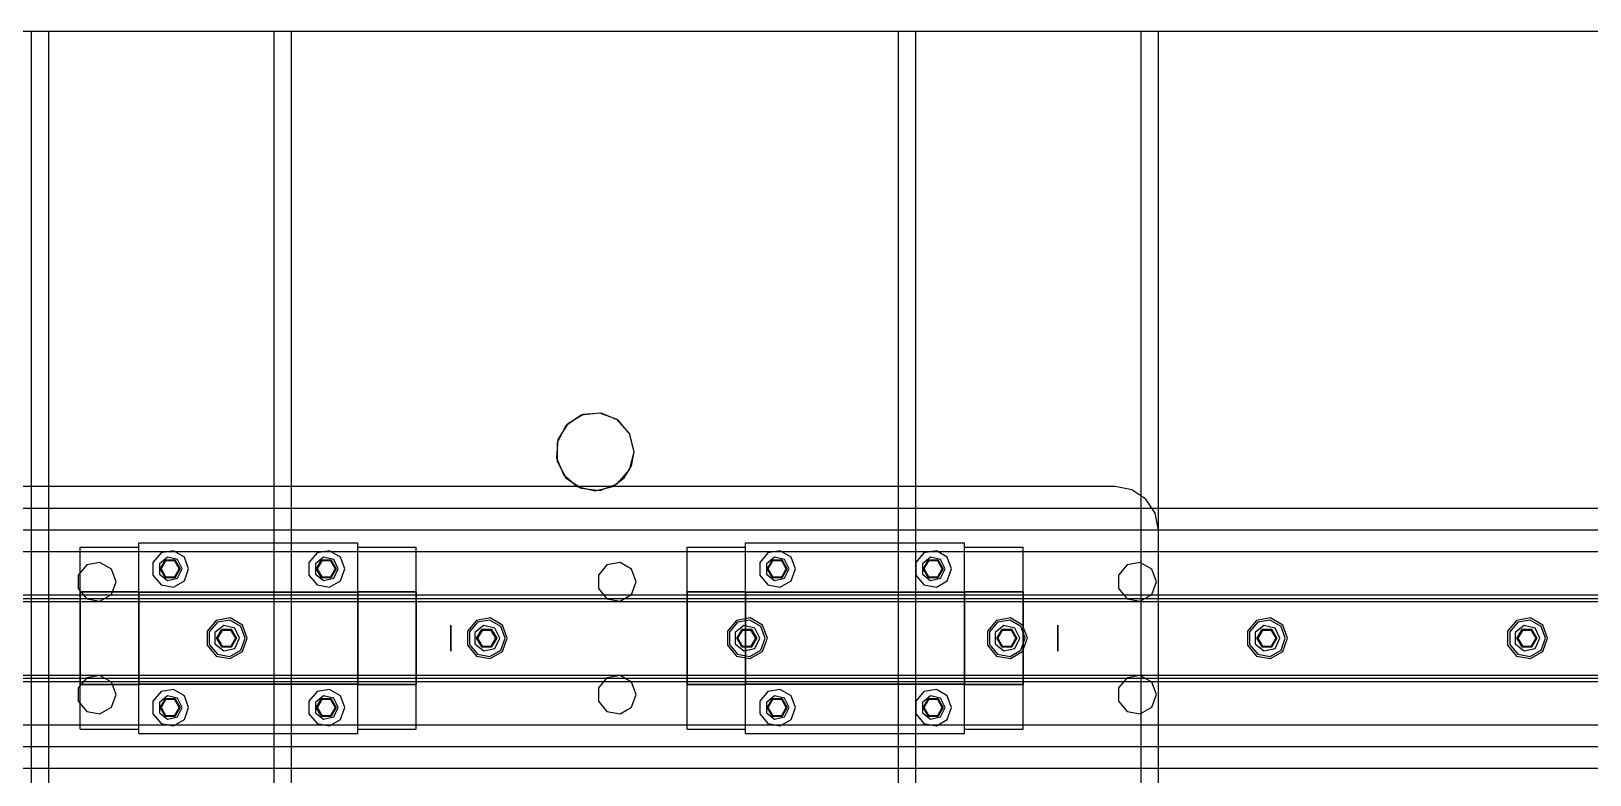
# Model space of a CAD drawing. Header units: millimetres. Extents: x -201 to 3037, y -406 to 3230.
# Drawn here: x 169.9 to 529.5, y 2718.5 to 2890 of the extents above; entities that cross this region are included whole.
import ezdxf

# ---------------------------------------------------------------- set-up
doc = ezdxf.new("R2010")
doc.units = ezdxf.units.MM
doc.layers.add('HIDDEN', color=8, linetype='Continuous')
doc.layers.add('VISIBLE', color=7, linetype='Continuous')

msp = doc.modelspace()

# ---------------------------------------------------------------- linework, layer by layer
at = {"layer": 'HIDDEN'}
for points in [[(60, 2890), (540, 2890)], [(60, 2890), (540, 2890)], [(60, 2890), (540, 2890)], [(60, 2890), (540, 2890)], [(170, 2060), (170, 2890)], [(170, 2060), (170, 2890)], [(170, 2890), (230, 2890)], [(170, 2890), (230, 2890)], [(174, 2890), (226, 2890)], [(174, 2890), (226, 2890)], [(174, 2060), (174, 2890)], [(174, 2060), (174, 2890)], [(226, 2060), (226, 2890)], [(226, 2060), (226, 2890)], [(230, 2060), (230, 2890)], [(230, 2060), (230, 2890)], [(370, 2060), (370, 2890)], [(370, 2060), (370, 2890)], [(370, 2890), (430, 2890)], [(370, 2890), (430, 2890)], [(374, 2890), (426, 2890)], [(374, 2890), (426, 2890)], [(374, 2060), (374, 2890)], [(374, 2060), (374, 2890)], [(426, 2060), (426, 2890)], [(426, 2060), (426, 2890)], [(430, 2060), (430, 2890)], [(430, 2060), (430, 2890)], [(309, 2793), (307.97, 2797.18), (305.11, 2800.41), (301.08, 2801.93), (296.81, 2801.42), (293.26, 2798.97), (291.26, 2795.15), (291.26, 2790.85), (293.26, 2787.03), (296.81, 2784.58), (301.08, 2784.07), (305.11, 2785.59), (307.97, 2788.82), (309, 2793)], [(420, 2785), (160, 2785)], [(295.88, 2785), (300, 2784), (304.12, 2785)], [(430, 2775), (429.24, 2778.83), (427.07, 2782.07), (423.83, 2784.24), (420, 2785)], [(10, 2780), (1230, 2780)], [(151.34, 2780), (428.66, 2780)], [(10, 2775), (1230, 2775)], [(10, 2775), (1230, 2775)], [(430, 2410), (430, 2775)], [(135, 2770), (1195, 2770)], [(150, 2770), (430, 2770)], [(181.25, 2729), (181.25, 2771)], [(181.25, 2760.7), (181.25, 2771)], [(181.25, 2771), (194.75, 2771)], [(181.25, 2771), (194.75, 2771)], [(194.75, 2728), (194.75, 2772)], [(194.75, 2760.6), (194.75, 2772)], [(194.75, 2772), (245.25, 2772)], [(194.75, 2772), (245.25, 2772)], [(194.75, 2729), (194.75, 2771)], [(194.75, 2760.7), (194.75, 2771)], [(206.25, 2766), (205.26, 2768.73), (202.74, 2770.19), (199.88, 2769.68), (198.01, 2767.45), (198.01, 2764.55), (199.88, 2762.32), (202.74, 2761.81), (205.26, 2763.27), (206.25, 2766)], [(242.25, 2766), (241.26, 2768.73), (238.74, 2770.19), (235.88, 2769.68), (234.01, 2767.45), (234.01, 2764.55), (235.88, 2762.32), (238.74, 2761.81), (241.26, 2763.27), (242.25, 2766)], [(245.25, 2728), (245.25, 2772)], [(245.25, 2760.6), (245.25, 2772)], [(245.25, 2729), (245.25, 2771)], [(245.25, 2760.7), (245.25, 2771)], [(245.25, 2771), (258.75, 2771)], [(245.25, 2771), (258.75, 2771)], [(258.75, 2729), (258.75, 2771)], [(258.75, 2760.7), (258.75, 2771)], [(321.25, 2729), (321.25, 2771)], [(321.25, 2760.7), (321.25, 2771)], [(321.25, 2771), (334.75, 2771)], [(321.25, 2771), (334.75, 2771)], [(334.75, 2728), (334.75, 2772)], [(334.75, 2760.6), (334.75, 2772)], [(334.75, 2772), (385.25, 2772)], [(334.75, 2772), (385.25, 2772)], [(334.75, 2729), (334.75, 2771)], [(334.75, 2760.7), (334.75, 2771)], [(346.25, 2766), (345.26, 2768.73), (342.74, 2770.19), (339.88, 2769.68), (338.01, 2767.45), (338.01, 2764.55), (339.88, 2762.32), (342.74, 2761.81), (345.26, 2763.27), (346.25, 2766)], [(382.25, 2766), (381.26, 2768.73), (378.74, 2770.19), (375.88, 2769.68), (374.01, 2767.45), (374.01, 2764.55), (375.88, 2762.32), (378.74, 2761.81), (381.26, 2763.27), (382.25, 2766)], [(385.25, 2728), (385.25, 2772)], [(385.25, 2760.6), (385.25, 2772)], [(385.25, 2729), (385.25, 2771)], [(385.25, 2760.7), (385.25, 2771)], [(385.25, 2771), (398.75, 2771)], [(385.25, 2771), (398.75, 2771)], [(398.75, 2729), (398.75, 2771)], [(398.75, 2760.7), (398.75, 2771)], [(189.5, 2763), (188.45, 2765.89), (185.78, 2767.43), (182.75, 2766.9), (180.77, 2764.54), (180.77, 2761.46), (182.75, 2759.1), (185.78, 2758.57), (188.45, 2760.11), (189.5, 2763)], [(189.5, 2763), (188.45, 2765.89), (185.78, 2767.43), (182.75, 2766.9), (180.77, 2764.54), (180.77, 2761.46), (182.75, 2759.1), (185.78, 2758.57), (188.45, 2760.11), (189.5, 2763)], [(204.75, 2766), (203.71, 2768.15), (201.39, 2768.68), (199.52, 2767.19), (199.52, 2764.81), (201.39, 2763.32), (203.71, 2763.85), (204.75, 2766)], [(204.75, 2766), (203.71, 2768.15), (201.39, 2768.68), (199.52, 2767.19), (199.52, 2764.81), (201.39, 2763.32), (203.71, 2763.85), (204.75, 2766)], [(200.85, 2768), (199.69, 2766)], [(199.69, 2766), (200.85, 2764)], [(204.12, 2766), (203.06, 2767.84), (200.94, 2767.84), (199.88, 2766), (200.94, 2764.16), (203.06, 2764.16), (204.12, 2766)], [(204.12, 2766), (203.06, 2767.84), (200.94, 2767.84), (199.88, 2766), (200.94, 2764.16), (203.06, 2764.16), (204.12, 2766)], [(203.15, 2768), (200.85, 2768)], [(204.31, 2766), (203.15, 2768)], [(203.15, 2764), (204.31, 2766)], [(240.75, 2766), (239.71, 2768.15), (237.39, 2768.68), (235.52, 2767.19), (235.52, 2764.81), (237.39, 2763.32), (239.71, 2763.85), (240.75, 2766)], [(240.75, 2766), (239.71, 2768.15), (237.39, 2768.68), (235.52, 2767.19), (235.52, 2764.81), (237.39, 2763.32), (239.71, 2763.85), (240.75, 2766)], [(236.85, 2768), (235.69, 2766)], [(235.69, 2766), (236.85, 2764)], [(240.12, 2766), (239.06, 2767.84), (236.94, 2767.84), (235.88, 2766), (236.94, 2764.16), (239.06, 2764.16), (240.12, 2766)], [(240.12, 2766), (239.06, 2767.84), (236.94, 2767.84), (235.88, 2766), (236.94, 2764.16), (239.06, 2764.16), (240.12, 2766)], [(239.15, 2768), (236.85, 2768)], [(240.31, 2766), (239.15, 2768)], [(239.15, 2764), (240.31, 2766)], [(309.5, 2763), (308.45, 2765.89), (305.78, 2767.43), (302.75, 2766.9), (300.77, 2764.54), (300.77, 2761.46), (302.75, 2759.1), (305.78, 2758.57), (308.45, 2760.11), (309.5, 2763)], [(309.5, 2763), (308.45, 2765.89), (305.78, 2767.43), (302.75, 2766.9), (300.77, 2764.54), (300.77, 2761.46), (302.75, 2759.1), (305.78, 2758.57), (308.45, 2760.11), (309.5, 2763)], [(344.75, 2766), (343.71, 2768.15), (341.39, 2768.68), (339.52, 2767.19), (339.52, 2764.81), (341.39, 2763.32), (343.71, 2763.85), (344.75, 2766)], [(344.75, 2766), (343.71, 2768.15), (341.39, 2768.68), (339.52, 2767.19), (339.52, 2764.81), (341.39, 2763.32), (343.71, 2763.85), (344.75, 2766)], [(340.85, 2768), (339.69, 2766)], [(339.69, 2766), (340.85, 2764)], [(344.12, 2766), (343.06, 2767.84), (340.94, 2767.84), (339.88, 2766), (340.94, 2764.16), (343.06, 2764.16), (344.12, 2766)], [(344.12, 2766), (343.06, 2767.84), (340.94, 2767.84), (339.88, 2766), (340.94, 2764.16), (343.06, 2764.16), (344.12, 2766)], [(343.15, 2768), (340.85, 2768)], [(344.31, 2766), (343.15, 2768)], [(343.15, 2764), (344.31, 2766)], [(380.75, 2766), (379.71, 2768.15), (377.39, 2768.68), (375.52, 2767.19), (375.52, 2764.81), (377.39, 2763.32), (379.71, 2763.85), (380.75, 2766)], [(380.75, 2766), (379.71, 2768.15), (377.39, 2768.68), (375.52, 2767.19), (375.52, 2764.81), (377.39, 2763.32), (379.71, 2763.85), (380.75, 2766)], [(376.85, 2768), (375.69, 2766)], [(375.69, 2766), (376.85, 2764)], [(380.12, 2766), (379.06, 2767.84), (376.94, 2767.84), (375.88, 2766), (376.94, 2764.16), (379.06, 2764.16), (380.12, 2766)], [(380.12, 2766), (379.06, 2767.84), (376.94, 2767.84), (375.88, 2766), (376.94, 2764.16), (379.06, 2764.16), (380.12, 2766)], [(379.15, 2768), (376.85, 2768)], [(380.31, 2766), (379.15, 2768)], [(379.15, 2764), (380.31, 2766)], [(429.5, 2763), (428.45, 2765.89), (425.78, 2767.43), (422.75, 2766.9), (420.77, 2764.54), (420.77, 2761.46), (422.75, 2759.1), (425.78, 2758.57), (428.45, 2760.11), (429.5, 2763)], [(429.5, 2763), (428.45, 2765.89), (425.78, 2767.43), (422.75, 2766.9), (420.77, 2764.54), (420.77, 2761.46), (422.75, 2759.1), (425.78, 2758.57), (428.45, 2760.11), (429.5, 2763)], [(200.85, 2764), (203.15, 2764)], [(236.85, 2764), (239.15, 2764)], [(340.85, 2764), (343.15, 2764)], [(376.85, 2764), (379.15, 2764)], [(135, 2760), (1195, 2760)], [(135, 2760), (1195, 2760)], [(135, 2760), (1195, 2760)], [(135, 2758.5), (1195, 2758.5)], [(150, 2760), (430, 2760)], [(150, 2759.2), (430, 2759.2)], [(181.25, 2760.7), (181.25, 2739.3)], [(194.75, 2760.7), (181.25, 2760.7)], [(181.25, 2760.7), (194.75, 2760.7)], [(194.75, 2760.7), (194.75, 2739.3)], [(194.75, 2760.6), (194.75, 2739.4)], [(245.25, 2760.6), (194.75, 2760.6)], [(194.75, 2760.6), (245.25, 2760.6)], [(245.25, 2760.7), (245.25, 2739.3)], [(258.75, 2760.7), (245.25, 2760.7)], [(245.25, 2760.7), (258.75, 2760.7)], [(245.25, 2760.6), (245.25, 2739.4)], [(258.75, 2760.7), (258.75, 2739.3)], [(321.25, 2760.7), (321.25, 2739.3)], [(334.75, 2760.7), (321.25, 2760.7)], [(321.25, 2760.7), (334.75, 2760.7)], [(334.75, 2760.7), (334.75, 2739.3)], [(334.75, 2760.6), (334.75, 2739.4)], [(385.25, 2760.6), (334.75, 2760.6)], [(334.75, 2760.6), (385.25, 2760.6)], [(385.25, 2760.7), (385.25, 2739.3)], [(398.75, 2760.7), (385.25, 2760.7)], [(385.25, 2760.7), (398.75, 2760.7)], [(385.25, 2760.6), (385.25, 2739.4)], [(398.75, 2760.7), (398.75, 2739.3)], [(219.75, 2750), (218.64, 2753.05), (215.82, 2754.68), (212.62, 2754.11), (210.54, 2751.62), (210.54, 2748.38), (212.62, 2745.89), (215.82, 2745.32), (218.64, 2746.95), (219.75, 2750)], [(219.75, 2750), (218.64, 2753.05), (215.82, 2754.68), (212.62, 2754.11), (210.54, 2751.62), (210.54, 2748.38), (212.62, 2745.89), (215.82, 2745.32), (218.64, 2746.95), (219.75, 2750)], [(279.75, 2750), (278.64, 2753.05), (275.82, 2754.68), (272.62, 2754.11), (270.54, 2751.62), (270.54, 2748.38), (272.62, 2745.89), (275.82, 2745.32), (278.64, 2746.95), (279.75, 2750)], [(279.75, 2750), (278.64, 2753.05), (275.82, 2754.68), (272.62, 2754.11), (270.54, 2751.62), (270.54, 2748.38), (272.62, 2745.89), (275.82, 2745.32), (278.64, 2746.95), (279.75, 2750)], [(339.75, 2750), (338.64, 2753.05), (335.82, 2754.68), (332.62, 2754.11), (330.54, 2751.62), (330.54, 2748.38), (332.62, 2745.89), (335.82, 2745.32), (338.64, 2746.95), (339.75, 2750)], [(339.75, 2750), (338.64, 2753.05), (335.82, 2754.68), (332.62, 2754.11), (330.54, 2751.62), (330.54, 2748.38), (332.62, 2745.89), (335.82, 2745.32), (338.64, 2746.95), (339.75, 2750)], [(399.75, 2750), (398.64, 2753.05), (395.82, 2754.68), (392.62, 2754.11), (390.54, 2751.62), (390.54, 2748.38), (392.62, 2745.89), (395.82, 2745.32), (398.64, 2746.95), (399.75, 2750)], [(399.75, 2750), (398.64, 2753.05), (395.82, 2754.68), (392.62, 2754.11), (390.54, 2751.62), (390.54, 2748.38), (392.62, 2745.89), (395.82, 2745.32), (398.64, 2746.95), (399.75, 2750)], [(459.75, 2750), (458.64, 2753.05), (455.82, 2754.68), (452.62, 2754.11), (450.54, 2751.62), (450.54, 2748.38), (452.62, 2745.89), (455.82, 2745.32), (458.64, 2746.95), (459.75, 2750)], [(519.75, 2750), (518.64, 2753.05), (515.82, 2754.68), (512.62, 2754.11), (510.54, 2751.62), (510.54, 2748.38), (512.62, 2745.89), (515.82, 2745.32), (518.64, 2746.95), (519.75, 2750)], [(219.25, 2750), (218.26, 2752.73), (215.74, 2754.19), (212.88, 2753.68), (211.01, 2751.45), (211.01, 2748.55), (212.88, 2746.32), (215.74, 2745.81), (218.26, 2747.27), (219.25, 2750)], [(219.25, 2750), (218.26, 2752.73), (215.74, 2754.19), (212.88, 2753.68), (211.01, 2751.45), (211.01, 2748.55), (212.88, 2746.32), (215.74, 2745.81), (218.26, 2747.27), (219.25, 2750)], [(218, 2750), (216.87, 2752.35), (214.33, 2752.92), (212.3, 2751.3), (212.3, 2748.7), (214.33, 2747.08), (216.87, 2747.65), (218, 2750)], [(218, 2750), (216.87, 2752.35), (214.33, 2752.92), (212.3, 2751.3), (212.3, 2748.7), (214.33, 2747.08), (216.87, 2747.65), (218, 2750)], [(212.69, 2750), (213.85, 2752)], [(213.85, 2752), (212.69, 2750)], [(217.1, 2750), (216.05, 2751.82), (213.95, 2751.82), (212.9, 2750), (213.95, 2748.18), (216.05, 2748.18), (217.1, 2750)], [(217.1, 2750), (216.05, 2751.82), (213.95, 2751.82), (212.9, 2750), (213.95, 2748.18), (216.05, 2748.18), (217.1, 2750)], [(213.85, 2752), (216.15, 2752)], [(216.15, 2752), (213.85, 2752)], [(216.15, 2752), (217.31, 2750)], [(217.31, 2750), (216.15, 2752)], [(258.75, 2750), (258.75, 2750.34), (258.75, 2750.67), (258.75, 2750.99), (258.75, 2751.3), (258.75, 2751.6), (258.75, 2751.87), (258.75, 2752.12), (258.75, 2752.35), (258.75, 2752.54), (258.75, 2752.7), (258.75, 2752.83), (258.75, 2752.92), (258.75, 2752.98), (258.75, 2753)], [(258.75, 2753), (258.75, 2752.92), (258.75, 2752.7), (258.75, 2752.35), (258.75, 2751.87), (258.75, 2751.3), (258.75, 2750.67), (258.75, 2750), (258.75, 2749.33), (258.75, 2748.7), (258.75, 2748.13), (258.75, 2747.65), (258.75, 2747.3), (258.75, 2747.08), (258.75, 2747)], [(266.75, 2750), (266.75, 2750.34), (266.75, 2750.67), (266.75, 2750.99), (266.75, 2751.3), (266.75, 2751.6), (266.75, 2751.87), (266.75, 2752.12), (266.75, 2752.35), (266.75, 2752.54), (266.75, 2752.7), (266.75, 2752.83), (266.75, 2752.92), (266.75, 2752.98), (266.75, 2753)], [(266.75, 2753), (266.75, 2752.92), (266.75, 2752.7), (266.75, 2752.35), (266.75, 2751.87), (266.75, 2751.3), (266.75, 2750.67), (266.75, 2750), (266.75, 2749.33), (266.75, 2748.7), (266.75, 2748.13), (266.75, 2747.65), (266.75, 2747.3), (266.75, 2747.08), (266.75, 2747)], [(279.25, 2750), (278.26, 2752.73), (275.74, 2754.19), (272.88, 2753.68), (271.01, 2751.45), (271.01, 2748.55), (272.88, 2746.32), (275.74, 2745.81), (278.26, 2747.27), (279.25, 2750)], [(279.25, 2750), (278.26, 2752.73), (275.74, 2754.19), (272.88, 2753.68), (271.01, 2751.45), (271.01, 2748.55), (272.88, 2746.32), (275.74, 2745.81), (278.26, 2747.27), (279.25, 2750)], [(278, 2750), (276.87, 2752.35), (274.33, 2752.92), (272.3, 2751.3), (272.3, 2748.7), (274.33, 2747.08), (276.87, 2747.65), (278, 2750)], [(278, 2750), (276.87, 2752.35), (274.33, 2752.92), (272.3, 2751.3), (272.3, 2748.7), (274.33, 2747.08), (276.87, 2747.65), (278, 2750)], [(272.69, 2750), (273.85, 2752)], [(273.85, 2752), (272.69, 2750)], [(277.1, 2750), (276.05, 2751.82), (273.95, 2751.82), (272.9, 2750), (273.95, 2748.18), (276.05, 2748.18), (277.1, 2750)], [(277.1, 2750), (276.05, 2751.82), (273.95, 2751.82), (272.9, 2750), (273.95, 2748.18), (276.05, 2748.18), (277.1, 2750)], [(273.85, 2752), (276.15, 2752)], [(276.15, 2752), (273.85, 2752)], [(276.15, 2752), (277.31, 2750)], [(277.31, 2750), (276.15, 2752)], [(339.25, 2750), (338.26, 2752.73), (335.74, 2754.19), (332.88, 2753.68), (331.01, 2751.45), (331.01, 2748.55), (332.88, 2746.32), (335.74, 2745.81), (338.26, 2747.27), (339.25, 2750)], [(339.25, 2750), (338.26, 2752.73), (335.74, 2754.19), (332.88, 2753.68), (331.01, 2751.45), (331.01, 2748.55), (332.88, 2746.32), (335.74, 2745.81), (338.26, 2747.27), (339.25, 2750)], [(338, 2750), (336.87, 2752.35), (334.33, 2752.92), (332.3, 2751.3), (332.3, 2748.7), (334.33, 2747.08), (336.87, 2747.65), (338, 2750)], [(338, 2750), (336.87, 2752.35), (334.33, 2752.92), (332.3, 2751.3), (332.3, 2748.7), (334.33, 2747.08), (336.87, 2747.65), (338, 2750)], [(332.69, 2750), (333.85, 2752)], [(333.85, 2752), (332.69, 2750)], [(337.1, 2750), (336.05, 2751.82), (333.95, 2751.82), (332.9, 2750), (333.95, 2748.18), (336.05, 2748.18), (337.1, 2750)], [(337.1, 2750), (336.05, 2751.82), (333.95, 2751.82), (332.9, 2750), (333.95, 2748.18), (336.05, 2748.18), (337.1, 2750)], [(333.85, 2752), (336.15, 2752)], [(336.15, 2752), (333.85, 2752)], [(336.15, 2752), (337.31, 2750)], [(337.31, 2750), (336.15, 2752)], [(399.25, 2750), (398.26, 2752.73), (395.74, 2754.19), (392.88, 2753.68), (391.01, 2751.45), (391.01, 2748.55), (392.88, 2746.32), (395.74, 2745.81), (398.26, 2747.27), (399.25, 2750)], [(399.25, 2750), (398.26, 2752.73), (395.74, 2754.19), (392.88, 2753.68), (391.01, 2751.45), (391.01, 2748.55), (392.88, 2746.32), (395.74, 2745.81), (398.26, 2747.27), (399.25, 2750)], [(398, 2750), (396.87, 2752.35), (394.33, 2752.92), (392.3, 2751.3), (392.3, 2748.7), (394.33, 2747.08), (396.87, 2747.65), (398, 2750)], [(398, 2750), (396.87, 2752.35), (394.33, 2752.92), (392.3, 2751.3), (392.3, 2748.7), (394.33, 2747.08), (396.87, 2747.65), (398, 2750)], [(392.69, 2750), (393.85, 2752)], [(393.85, 2752), (392.69, 2750)], [(397.1, 2750), (396.05, 2751.82), (393.95, 2751.82), (392.9, 2750), (393.95, 2748.18), (396.05, 2748.18), (397.1, 2750)], [(397.1, 2750), (396.05, 2751.82), (393.95, 2751.82), (392.9, 2750), (393.95, 2748.18), (396.05, 2748.18), (397.1, 2750)], [(393.85, 2752), (396.15, 2752)], [(396.15, 2752), (393.85, 2752)], [(396.15, 2752), (397.31, 2750)], [(397.31, 2750), (396.15, 2752)], [(398.75, 2750), (398.75, 2750.34), (398.75, 2750.67), (398.75, 2750.99), (398.75, 2751.3), (398.75, 2751.6), (398.75, 2751.87), (398.75, 2752.12), (398.75, 2752.35), (398.75, 2752.54), (398.75, 2752.7), (398.75, 2752.83), (398.75, 2752.92), (398.75, 2752.98), (398.75, 2753)], [(398.75, 2753), (398.75, 2752.92), (398.75, 2752.7), (398.75, 2752.35), (398.75, 2751.87), (398.75, 2751.3), (398.75, 2750.67), (398.75, 2750), (398.75, 2749.33), (398.75, 2748.7), (398.75, 2748.13), (398.75, 2747.65), (398.75, 2747.3), (398.75, 2747.08), (398.75, 2747)], [(406.75, 2750), (406.75, 2750.34), (406.75, 2750.67), (406.75, 2750.99), (406.75, 2751.3), (406.75, 2751.6), (406.75, 2751.87), (406.75, 2752.12), (406.75, 2752.35), (406.75, 2752.54), (406.75, 2752.7), (406.75, 2752.83), (406.75, 2752.92), (406.75, 2752.98), (406.75, 2753)], [(406.75, 2753), (406.75, 2752.92), (406.75, 2752.7), (406.75, 2752.35), (406.75, 2751.87), (406.75, 2751.3), (406.75, 2750.67), (406.75, 2750), (406.75, 2749.33), (406.75, 2748.7), (406.75, 2748.13), (406.75, 2747.65), (406.75, 2747.3), (406.75, 2747.08), (406.75, 2747)], [(459.25, 2750), (458.26, 2752.73), (455.74, 2754.19), (452.88, 2753.68), (451.01, 2751.45), (451.01, 2748.55), (452.88, 2746.32), (455.74, 2745.81), (458.26, 2747.27), (459.25, 2750)], [(458, 2750), (456.87, 2752.35), (454.33, 2752.92), (452.3, 2751.3), (452.3, 2748.7), (454.33, 2747.08), (456.87, 2747.65), (458, 2750)], [(458, 2750), (456.87, 2752.35), (454.33, 2752.92), (452.3, 2751.3), (452.3, 2748.7), (454.33, 2747.08), (456.87, 2747.65), (458, 2750)], [(453.85, 2752), (452.69, 2750)], [(457.1, 2750), (456.05, 2751.82), (453.95, 2751.82), (452.9, 2750), (453.95, 2748.18), (456.05, 2748.18), (457.1, 2750)], [(457.1, 2750), (456.05, 2751.82), (453.95, 2751.82), (452.9, 2750), (453.95, 2748.18), (456.05, 2748.18), (457.1, 2750)], [(456.15, 2752), (453.85, 2752)], [(457.31, 2750), (456.15, 2752)], [(519.25, 2750), (518.26, 2752.73), (515.74, 2754.19), (512.88, 2753.68), (511.01, 2751.45), (511.01, 2748.55), (512.88, 2746.32), (515.74, 2745.81), (518.26, 2747.27), (519.25, 2750)], [(518, 2750), (516.87, 2752.35), (514.33, 2752.92), (512.3, 2751.3), (512.3, 2748.7), (514.33, 2747.08), (516.87, 2747.65), (518, 2750)], [(518, 2750), (516.87, 2752.35), (514.33, 2752.92), (512.3, 2751.3), (512.3, 2748.7), (514.33, 2747.08), (516.87, 2747.65), (518, 2750)], [(513.85, 2752), (512.69, 2750)], [(517.1, 2750), (516.05, 2751.82), (513.95, 2751.82), (512.9, 2750), (513.95, 2748.18), (516.05, 2748.18), (517.1, 2750)], [(517.1, 2750), (516.05, 2751.82), (513.95, 2751.82), (512.9, 2750), (513.95, 2748.18), (516.05, 2748.18), (517.1, 2750)], [(516.15, 2752), (513.85, 2752)], [(517.31, 2750), (516.15, 2752)], [(213.85, 2748), (212.69, 2750)], [(212.69, 2750), (213.85, 2748)], [(216.15, 2748), (213.85, 2748)], [(213.85, 2748), (216.15, 2748)], [(217.31, 2750), (216.15, 2748)], [(216.15, 2748), (217.31, 2750)], [(258.75, 2747), (258.75, 2747.02), (258.75, 2747.08), (258.75, 2747.17), (258.75, 2747.3), (258.75, 2747.46), (258.75, 2747.65), (258.75, 2747.88), (258.75, 2748.13), (258.75, 2748.4), (258.75, 2748.7), (258.75, 2749.01), (258.75, 2749.33), (258.75, 2749.66), (258.75, 2750)], [(266.75, 2747), (266.75, 2747.02), (266.75, 2747.08), (266.75, 2747.17), (266.75, 2747.3), (266.75, 2747.46), (266.75, 2747.65), (266.75, 2747.88), (266.75, 2748.13), (266.75, 2748.4), (266.75, 2748.7), (266.75, 2749.01), (266.75, 2749.33), (266.75, 2749.66), (266.75, 2750)], [(273.85, 2748), (272.69, 2750)], [(272.69, 2750), (273.85, 2748)], [(276.15, 2748), (273.85, 2748)], [(273.85, 2748), (276.15, 2748)], [(277.31, 2750), (276.15, 2748)], [(276.15, 2748), (277.31, 2750)], [(333.85, 2748), (332.69, 2750)], [(332.69, 2750), (333.85, 2748)], [(336.15, 2748), (333.85, 2748)], [(333.85, 2748), (336.15, 2748)], [(337.31, 2750), (336.15, 2748)], [(336.15, 2748), (337.31, 2750)], [(393.85, 2748), (392.69, 2750)], [(392.69, 2750), (393.85, 2748)], [(396.15, 2748), (393.85, 2748)], [(393.85, 2748), (396.15, 2748)], [(397.31, 2750), (396.15, 2748)], [(396.15, 2748), (397.31, 2750)], [(398.75, 2747), (398.75, 2747.02), (398.75, 2747.08), (398.75, 2747.17), (398.75, 2747.3), (398.75, 2747.46), (398.75, 2747.65), (398.75, 2747.88), (398.75, 2748.13), (398.75, 2748.4), (398.75, 2748.7), (398.75, 2749.01), (398.75, 2749.33), (398.75, 2749.66), (398.75, 2750)], [(406.75, 2747), (406.75, 2747.02), (406.75, 2747.08), (406.75, 2747.17), (406.75, 2747.3), (406.75, 2747.46), (406.75, 2747.65), (406.75, 2747.88), (406.75, 2748.13), (406.75, 2748.4), (406.75, 2748.7), (406.75, 2749.01), (406.75, 2749.33), (406.75, 2749.66), (406.75, 2750)], [(452.69, 2750), (453.85, 2748)], [(453.85, 2748), (456.15, 2748)], [(456.15, 2748), (457.31, 2750)], [(512.69, 2750), (513.85, 2748)], [(513.85, 2748), (516.15, 2748)], [(516.15, 2748), (517.31, 2750)], [(135, 2741.5), (1195, 2741.5)], [(150, 2740.8), (430, 2740.8)], [(189.5, 2737), (188.45, 2739.89), (185.78, 2741.43), (182.75, 2740.9), (180.77, 2738.54), (180.77, 2735.46), (182.75, 2733.1), (185.78, 2732.57), (188.45, 2734.11), (189.5, 2737)], [(189.5, 2737), (188.45, 2739.89), (185.78, 2741.43), (182.75, 2740.9), (180.77, 2738.54), (180.77, 2735.46), (182.75, 2733.1), (185.78, 2732.57), (188.45, 2734.11), (189.5, 2737)], [(309.5, 2737), (308.45, 2739.89), (305.78, 2741.43), (302.75, 2740.9), (300.77, 2738.54), (300.77, 2735.46), (302.75, 2733.1), (305.78, 2732.57), (308.45, 2734.11), (309.5, 2737)], [(309.5, 2737), (308.45, 2739.89), (305.78, 2741.43), (302.75, 2740.9), (300.77, 2738.54), (300.77, 2735.46), (302.75, 2733.1), (305.78, 2732.57), (308.45, 2734.11), (309.5, 2737)], [(429.5, 2737), (428.45, 2739.89), (425.78, 2741.43), (422.75, 2740.9), (420.77, 2738.54), (420.77, 2735.46), (422.75, 2733.1), (425.78, 2732.57), (428.45, 2734.11), (429.5, 2737)], [(429.5, 2737), (428.45, 2739.89), (425.78, 2741.43), (422.75, 2740.9), (420.77, 2738.54), (420.77, 2735.46), (422.75, 2733.1), (425.78, 2732.57), (428.45, 2734.11), (429.5, 2737)], [(135, 2740), (1195, 2740)], [(135, 2740), (1195, 2740)], [(135, 2740), (1195, 2740)], [(150, 2740), (430, 2740)], [(181.25, 2729), (181.25, 2739.3)], [(181.25, 2739.3), (194.75, 2739.3)], [(194.75, 2739.3), (181.25, 2739.3)], [(194.75, 2728), (194.75, 2739.4)], [(194.75, 2739.4), (245.25, 2739.4)], [(245.25, 2739.4), (194.75, 2739.4)], [(194.75, 2729), (194.75, 2739.3)], [(206.25, 2734), (205.26, 2736.73), (202.74, 2738.19), (199.88, 2737.68), (198.01, 2735.45), (198.01, 2732.55), (199.88, 2730.32), (202.74, 2729.81), (205.26, 2731.27), (206.25, 2734)], [(204.75, 2734), (203.71, 2736.15), (201.39, 2736.68), (199.52, 2735.19), (199.52, 2732.81), (201.39, 2731.32), (203.71, 2731.85), (204.75, 2734)], [(204.75, 2734), (203.71, 2736.15), (201.39, 2736.68), (199.52, 2735.19), (199.52, 2732.81), (201.39, 2731.32), (203.71, 2731.85), (204.75, 2734)], [(242.25, 2734), (241.26, 2736.73), (238.74, 2738.19), (235.88, 2737.68), (234.01, 2735.45), (234.01, 2732.55), (235.88, 2730.32), (238.74, 2729.81), (241.26, 2731.27), (242.25, 2734)], [(240.75, 2734), (239.71, 2736.15), (237.39, 2736.68), (235.52, 2735.19), (235.52, 2732.81), (237.39, 2731.32), (239.71, 2731.85), (240.75, 2734)], [(240.75, 2734), (239.71, 2736.15), (237.39, 2736.68), (235.52, 2735.19), (235.52, 2732.81), (237.39, 2731.32), (239.71, 2731.85), (240.75, 2734)], [(245.25, 2728), (245.25, 2739.4)], [(245.25, 2729), (245.25, 2739.3)], [(245.25, 2739.3), (258.75, 2739.3)], [(258.75, 2739.3), (245.25, 2739.3)], [(258.75, 2729), (258.75, 2739.3)], [(321.25, 2729), (321.25, 2739.3)], [(321.25, 2739.3), (334.75, 2739.3)], [(334.75, 2739.3), (321.25, 2739.3)], [(334.75, 2728), (334.75, 2739.4)], [(334.75, 2739.4), (385.25, 2739.4)], [(385.25, 2739.4), (334.75, 2739.4)], [(334.75, 2729), (334.75, 2739.3)], [(346.25, 2734), (345.26, 2736.73), (342.74, 2738.19), (339.88, 2737.68), (338.01, 2735.45), (338.01, 2732.55), (339.88, 2730.32), (342.74, 2729.81), (345.26, 2731.27), (346.25, 2734)], [(344.75, 2734), (343.71, 2736.15), (341.39, 2736.68), (339.52, 2735.19), (339.52, 2732.81), (341.39, 2731.32), (343.71, 2731.85), (344.75, 2734)], [(344.75, 2734), (343.71, 2736.15), (341.39, 2736.68), (339.52, 2735.19), (339.52, 2732.81), (341.39, 2731.32), (343.71, 2731.85), (344.75, 2734)], [(382.25, 2734), (381.26, 2736.73), (378.74, 2738.19), (375.88, 2737.68), (374.01, 2735.45), (374.01, 2732.55), (375.88, 2730.32), (378.74, 2729.81), (381.26, 2731.27), (382.25, 2734)], [(380.75, 2734), (379.71, 2736.15), (377.39, 2736.68), (375.52, 2735.19), (375.52, 2732.81), (377.39, 2731.32), (379.71, 2731.85), (380.75, 2734)], [(380.75, 2734), (379.71, 2736.15), (377.39, 2736.68), (375.52, 2735.19), (375.52, 2732.81), (377.39, 2731.32), (379.71, 2731.85), (380.75, 2734)], [(385.25, 2728), (385.25, 2739.4)], [(385.25, 2729), (385.25, 2739.3)], [(385.25, 2739.3), (398.75, 2739.3)], [(398.75, 2739.3), (385.25, 2739.3)], [(398.75, 2729), (398.75, 2739.3)], [(200.85, 2736), (199.69, 2734)], [(199.69, 2734), (200.85, 2732)], [(204.12, 2734), (203.06, 2735.84), (200.94, 2735.84), (199.88, 2734), (200.94, 2732.16), (203.06, 2732.16), (204.12, 2734)], [(204.12, 2734), (203.06, 2735.84), (200.94, 2735.84), (199.88, 2734), (200.94, 2732.16), (203.06, 2732.16), (204.12, 2734)], [(203.15, 2736), (200.85, 2736)], [(204.31, 2734), (203.15, 2736)], [(203.15, 2732), (204.31, 2734)], [(236.85, 2736), (235.69, 2734)], [(235.69, 2734), (236.85, 2732)], [(240.12, 2734), (239.06, 2735.84), (236.94, 2735.84), (235.88, 2734), (236.94, 2732.16), (239.06, 2732.16), (240.12, 2734)], [(240.12, 2734), (239.06, 2735.84), (236.94, 2735.84), (235.88, 2734), (236.94, 2732.16), (239.06, 2732.16), (240.12, 2734)], [(239.15, 2736), (236.85, 2736)], [(240.31, 2734), (239.15, 2736)], [(239.15, 2732), (240.31, 2734)], [(340.85, 2736), (339.69, 2734)], [(339.69, 2734), (340.85, 2732)], [(344.12, 2734), (343.06, 2735.84), (340.94, 2735.84), (339.88, 2734), (340.94, 2732.16), (343.06, 2732.16), (344.12, 2734)], [(344.12, 2734), (343.06, 2735.84), (340.94, 2735.84), (339.88, 2734), (340.94, 2732.16), (343.06, 2732.16), (344.12, 2734)], [(343.15, 2736), (340.85, 2736)], [(344.31, 2734), (343.15, 2736)], [(343.15, 2732), (344.31, 2734)], [(376.85, 2736), (375.69, 2734)], [(375.69, 2734), (376.85, 2732)], [(380.12, 2734), (379.06, 2735.84), (376.94, 2735.84), (375.88, 2734), (376.94, 2732.16), (379.06, 2732.16), (380.12, 2734)], [(380.12, 2734), (379.06, 2735.84), (376.94, 2735.84), (375.88, 2734), (376.94, 2732.16), (379.06, 2732.16), (380.12, 2734)], [(379.15, 2736), (376.85, 2736)], [(380.31, 2734), (379.15, 2736)], [(379.15, 2732), (380.31, 2734)], [(135, 2730), (1195, 2730)], [(150, 2730), (430, 2730)], [(200.85, 2732), (203.15, 2732)], [(236.85, 2732), (239.15, 2732)], [(340.85, 2732), (343.15, 2732)], [(376.85, 2732), (379.15, 2732)], [(181.25, 2729), (194.75, 2729)], [(181.25, 2729), (194.75, 2729)], [(194.75, 2728), (245.25, 2728)], [(194.75, 2728), (245.25, 2728)], [(245.25, 2729), (258.75, 2729)], [(245.25, 2729), (258.75, 2729)], [(321.25, 2729), (334.75, 2729)], [(321.25, 2729), (334.75, 2729)], [(334.75, 2728), (385.25, 2728)], [(334.75, 2728), (385.25, 2728)], [(385.25, 2729), (398.75, 2729)], [(385.25, 2729), (398.75, 2729)], [(10, 2725), (1230, 2725)], [(10, 2725), (1230, 2725)], [(10, 2720), (1230, 2720)], [(150, 2720), (430, 2720)]]:
    msp.add_lwpolyline(points, dxfattribs=at)
at = {"layer": 'VISIBLE'}
for points in [[(309, 2793), (308.02, 2797.08), (305.3, 2800.28), (301.42, 2801.89), (297.24, 2801.57), (293.65, 2799.38), (291.45, 2795.81), (291.11, 2791.62), (292.7, 2787.74), (295.88, 2785)], [(304.12, 2785), (306.71, 2787), (308.41, 2789.79), (309, 2793)], [(420, 2785), (160, 2785)], [(430, 2775), (429.24, 2778.83), (427.07, 2782.07), (423.83, 2784.24), (420, 2785)], [(428.66, 2780), (1230, 2780)], [(430, 2410), (430, 2775)], [(206.25, 2766), (205.26, 2768.73), (202.74, 2770.19), (199.88, 2769.68), (198.01, 2767.45), (198.01, 2764.55), (199.88, 2762.32), (202.74, 2761.81), (205.26, 2763.27), (206.25, 2766)], [(242.25, 2766), (241.26, 2768.73), (238.74, 2770.19), (235.88, 2769.68), (234.01, 2767.45), (234.01, 2764.55), (235.88, 2762.32), (238.74, 2761.81), (241.26, 2763.27), (242.25, 2766)], [(346.25, 2766), (345.26, 2768.73), (342.74, 2770.19), (339.88, 2769.68), (338.01, 2767.45), (338.01, 2764.55), (339.88, 2762.32), (342.74, 2761.81), (345.26, 2763.27), (346.25, 2766)], [(382.25, 2766), (381.26, 2768.73), (378.74, 2770.19), (375.88, 2769.68), (374.01, 2767.45), (374.01, 2764.55), (375.88, 2762.32), (378.74, 2761.81), (381.26, 2763.27), (382.25, 2766)], [(430, 2770), (1195, 2770)], [(199.69, 2766), (200.85, 2768)], [(200.85, 2764), (199.69, 2766)], [(200.85, 2768), (203.15, 2768)], [(203.15, 2768), (204.31, 2766)], [(204.31, 2766), (203.15, 2764)], [(235.69, 2766), (236.85, 2768)], [(236.85, 2764), (235.69, 2766)], [(236.85, 2768), (239.15, 2768)], [(239.15, 2768), (240.31, 2766)], [(240.31, 2766), (239.15, 2764)], [(339.69, 2766), (340.85, 2768)], [(340.85, 2764), (339.69, 2766)], [(340.85, 2768), (343.15, 2768)], [(343.15, 2768), (344.31, 2766)], [(344.31, 2766), (343.15, 2764)], [(375.69, 2766), (376.85, 2768)], [(376.85, 2764), (375.69, 2766)], [(376.85, 2768), (379.15, 2768)], [(379.15, 2768), (380.31, 2766)], [(380.31, 2766), (379.15, 2764)], [(203.15, 2764), (200.85, 2764)], [(239.15, 2764), (236.85, 2764)], [(343.15, 2764), (340.85, 2764)], [(379.15, 2764), (376.85, 2764)], [(430, 2760), (1195, 2760)], [(430, 2759.2), (1195, 2759.2)], [(459.75, 2750), (458.64, 2753.05), (455.82, 2754.68), (452.62, 2754.11), (450.54, 2751.62), (450.54, 2748.38), (452.62, 2745.89), (455.82, 2745.32), (458.64, 2746.95), (459.75, 2750)], [(519.75, 2750), (518.64, 2753.05), (515.82, 2754.68), (512.62, 2754.11), (510.54, 2751.62), (510.54, 2748.38), (512.62, 2745.89), (515.82, 2745.32), (518.64, 2746.95), (519.75, 2750)], [(459.25, 2750), (458.26, 2752.73), (455.74, 2754.19), (452.88, 2753.68), (451.01, 2751.45), (451.01, 2748.55), (452.88, 2746.32), (455.74, 2745.81), (458.26, 2747.27), (459.25, 2750)], [(452.69, 2750), (453.85, 2752)], [(453.85, 2752), (456.15, 2752)], [(456.15, 2752), (457.31, 2750)], [(519.25, 2750), (518.26, 2752.73), (515.74, 2754.19), (512.88, 2753.68), (511.01, 2751.45), (511.01, 2748.55), (512.88, 2746.32), (515.74, 2745.81), (518.26, 2747.27), (519.25, 2750)], [(512.69, 2750), (513.85, 2752)], [(513.85, 2752), (516.15, 2752)], [(516.15, 2752), (517.31, 2750)], [(453.85, 2748), (452.69, 2750)], [(456.15, 2748), (453.85, 2748)], [(457.31, 2750), (456.15, 2748)], [(513.85, 2748), (512.69, 2750)], [(516.15, 2748), (513.85, 2748)], [(517.31, 2750), (516.15, 2748)], [(430, 2740.8), (1195, 2740.8)], [(206.25, 2734), (205.26, 2736.73), (202.74, 2738.19), (199.88, 2737.68), (198.01, 2735.45), (198.01, 2732.55), (199.88, 2730.32), (202.74, 2729.81), (205.26, 2731.27), (206.25, 2734)], [(242.25, 2734), (241.26, 2736.73), (238.74, 2738.19), (235.88, 2737.68), (234.01, 2735.45), (234.01, 2732.55), (235.88, 2730.32), (238.74, 2729.81), (241.26, 2731.27), (242.25, 2734)], [(346.25, 2734), (345.26, 2736.73), (342.74, 2738.19), (339.88, 2737.68), (338.01, 2735.45), (338.01, 2732.55), (339.88, 2730.32), (342.74, 2729.81), (345.26, 2731.27), (346.25, 2734)], [(382.25, 2734), (381.26, 2736.73), (378.74, 2738.19), (375.88, 2737.68), (374.01, 2735.45), (374.01, 2732.55), (375.88, 2730.32), (378.74, 2729.81), (381.26, 2731.27), (382.25, 2734)], [(430, 2740), (1195, 2740)], [(199.69, 2734), (200.85, 2736)], [(200.85, 2732), (199.69, 2734)], [(200.85, 2736), (203.15, 2736)], [(203.15, 2736), (204.31, 2734)], [(204.31, 2734), (203.15, 2732)], [(235.69, 2734), (236.85, 2736)], [(236.85, 2732), (235.69, 2734)], [(236.85, 2736), (239.15, 2736)], [(239.15, 2736), (240.31, 2734)], [(240.31, 2734), (239.15, 2732)], [(339.69, 2734), (340.85, 2736)], [(340.85, 2732), (339.69, 2734)], [(340.85, 2736), (343.15, 2736)], [(343.15, 2736), (344.31, 2734)], [(344.31, 2734), (343.15, 2732)], [(375.69, 2734), (376.85, 2736)], [(376.85, 2732), (375.69, 2734)], [(376.85, 2736), (379.15, 2736)], [(379.15, 2736), (380.31, 2734)], [(380.31, 2734), (379.15, 2732)], [(203.15, 2732), (200.85, 2732)], [(239.15, 2732), (236.85, 2732)], [(343.15, 2732), (340.85, 2732)], [(379.15, 2732), (376.85, 2732)], [(430, 2730), (1195, 2730)], [(430, 2720), (1230, 2720)]]:
    msp.add_lwpolyline(points, dxfattribs=at)

doc.saveas('drawing.dxf')
